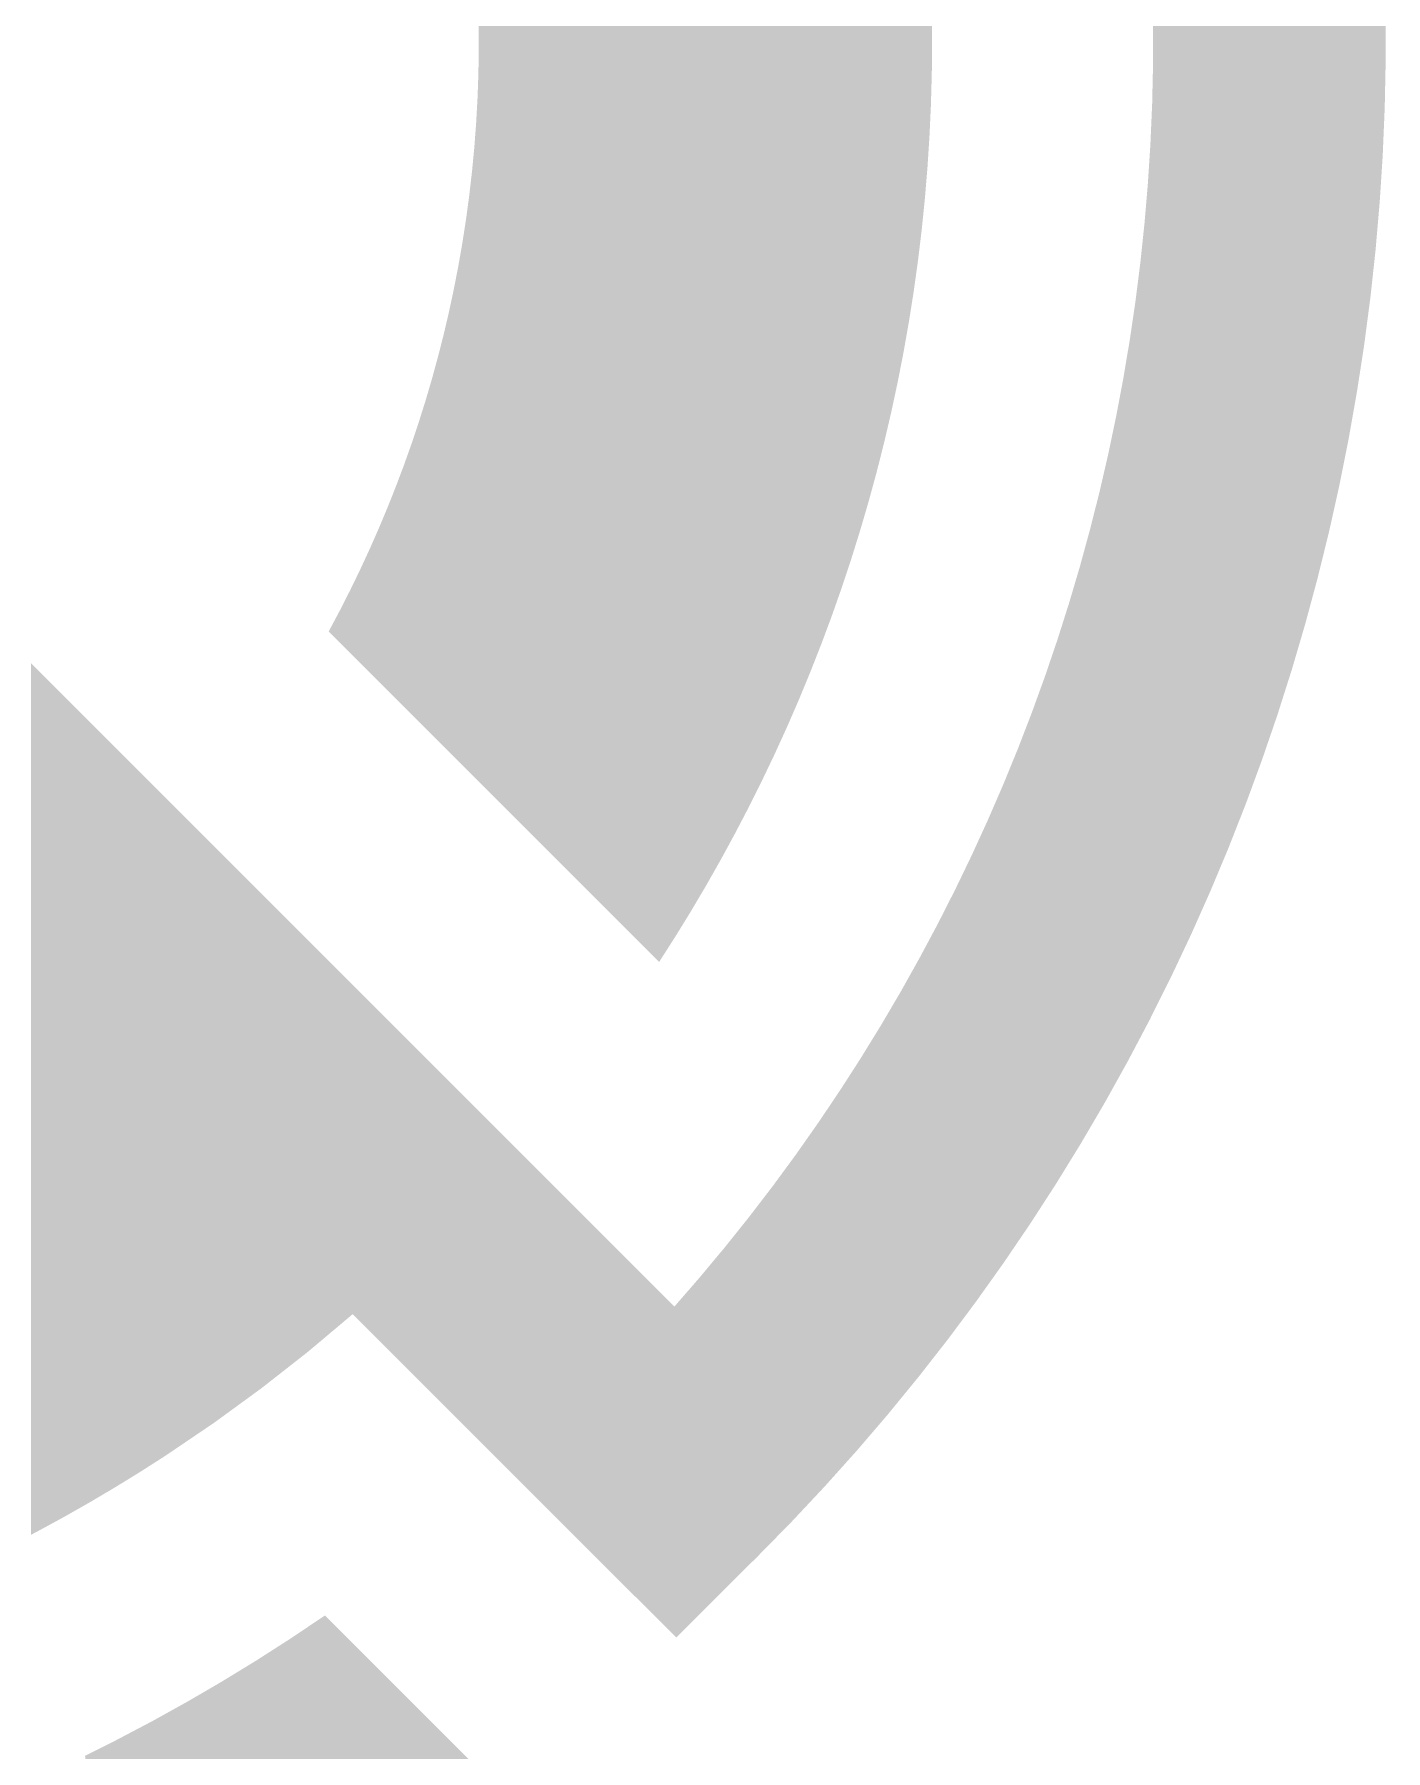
# Model space of a CAD drawing. Extents: x -428 to -172, y -41 to 60.
# Drawn here: x -295.82 to -288.67, y -9.05 to 0.04 of the extents above; entities that cross this region are included whole.
import ezdxf

# ---------------------------------------------------------------- set-up
doc = ezdxf.new("R2010")
doc.units = 0
doc.layers.add('ACRYLIC_BOTTOM$GRAVING', color=7, linetype='CONTINUOUS')

# ---------------------------------------------------------------- blocks, each defined once
blk = doc.blocks.new('*U1')
at = {"layer": 'ACRYLIC_BOTTOM$GRAVING', "linetype": 'CONTINUOUS'}
for points in [[(-294.2856, -9.791), (-294.4504, -8.4468), (-294.2856, -8.3361)], [(-294.2856, -9.791), (-294.2856, -8.3361), (-294.236, -9.7624)], [(-294.236, -9.7624), (-294.2856, -8.3361), (-294.236, -8.3857)], [(-294.4504, -9.8862), (-294.4648, -8.4565), (-294.4504, -8.4468)], [(-294.4504, -9.8862), (-294.4504, -8.4468), (-294.2856, -9.791)], [(-294.236, -9.7624), (-294.236, -8.3857), (-294.024, -9.6336)], [(-294.024, -9.6336), (-294.236, -8.3857), (-294.024, -8.5977)], [(-294.4648, -9.8941), (-294.6461, -8.5728), (-294.4648, -8.4565)], [(-294.4648, -9.8941), (-294.4648, -8.4565), (-294.4504, -9.8862)], [(-294.6671, -10.0051), (-294.8295, -8.685), (-294.6671, -8.5857)], [(-294.6461, -9.9935), (-294.6671, -8.5857), (-294.6461, -8.5728)], [(-294.6671, -10.0051), (-294.6671, -8.5857), (-294.6461, -9.9935)], [(-294.6461, -9.9935), (-294.6461, -8.5728), (-294.4648, -9.8941)], [(-294.024, -9.6336), (-294.024, -8.5977), (-293.8145, -9.5001)], [(-293.8145, -9.5001), (-294.024, -8.5977), (-293.8145, -8.8072)], [(-294.8861, -10.1191), (-295.0149, -8.7931), (-294.8861, -8.7181)], [(-294.8295, -10.0896), (-294.8861, -8.7181), (-294.8295, -8.685)], [(-294.8861, -10.1191), (-294.8861, -8.7181), (-294.8295, -10.0896)], [(-294.8295, -10.0896), (-294.8295, -8.685), (-294.6671, -10.0051)], [(-295.0149, -10.1826), (-295.1073, -8.8443), (-295.0149, -8.7931)], [(-295.0149, -10.1826), (-295.0149, -8.7931), (-294.8861, -10.1191)], [(-293.8145, -9.5001), (-293.8145, -8.8072), (-293.6075, -9.3617)], [(-293.6075, -9.3617), (-293.8145, -8.8072), (-293.6075, -9.0142)], [(-295.2024, -10.2725), (-295.3305, -8.9646), (-295.2024, -8.8971)], [(-295.1073, -10.2281), (-295.2024, -8.8971), (-295.1073, -8.8443)], [(-295.2024, -10.2725), (-295.2024, -8.8971), (-295.1073, -10.2281)], [(-295.1073, -10.2281), (-295.1073, -8.8443), (-295.0149, -10.1826)], [(-295.3917, -10.3592), (-295.5558, -9.0788), (-295.3917, -8.9968)], [(-295.3305, -10.3322), (-295.3917, -8.9968), (-295.3305, -8.9646)], [(-295.3917, -10.3592), (-295.3917, -8.9968), (-295.3305, -10.3322)], [(-295.3305, -10.3322), (-295.3305, -8.9646), (-295.2024, -10.2725)], [(-293.6075, -9.3617), (-293.6075, -9.0142), (-293.4032, -9.2184)]]:
    blk.add_solid(points, dxfattribs=at)
blk = doc.blocks.new('*U3')
at = {"layer": 'ACRYLIC_BOTTOM$GRAVING', "linetype": 'CONTINUOUS'}
for points in [[(-293.3061, -4.0835), (-293.3061, 9.1497), (-293.266, -4.1236)], [(-293.266, -4.1236), (-293.3061, 9.1497), (-293.266, 9.1198)], [(-293.3061, -4.0835), (-293.3651, 7.5125), (-293.3061, 7.5715)], [(-293.3651, -4.0244), (-293.4704, 7.4072), (-293.3651, 7.5125)], [(-293.3651, -4.0244), (-293.3651, 7.5125), (-293.3061, -4.0835)], [(-293.4704, -0.0431), (-293.4708, 7.4067), (-293.4704, 7.4072)], [(-293.4708, 0.0853), (-293.4708, 7.4067), (-293.4704, -0.0431)], [(-293.4704, -3.9192), (-293.4704, 7.4072), (-293.3651, -4.0244)], [(-293.266, -4.1236), (-293.266, 5.8679), (-293.2659, -4.1236)], [(-293.2659, -4.1236), (-293.266, 5.8679), (-293.2659, 5.8673)], [(-293.2659, -4.1236), (-293.2659, 5.8673), (-293.2659, -4.1237)], [(-293.2659, -4.1237), (-293.2659, 5.8673), (-293.2659, 5.8667)], [(-293.2659, -4.1237), (-293.2659, 5.8667), (-293.2657, -4.1238)], [(-293.2657, -4.1238), (-293.2659, 5.8667), (-293.2657, 5.8659)], [(-293.2657, -4.1238), (-293.2657, 5.8659), (-293.2655, -4.1241)], [(-293.2655, -4.1241), (-293.2657, 5.8659), (-293.2655, 5.8651)], [(-293.2655, -4.1241), (-293.2655, 5.8651), (-293.2652, -4.1243)], [(-293.2652, -4.1243), (-293.2655, 5.8651), (-293.2652, 5.8642)], [(-293.2652, -4.1243), (-293.2652, 5.8642), (-293.2649, -4.1247)], [(-293.2649, -4.1247), (-293.2652, 5.8642), (-293.2649, 5.8633)], [(-293.2649, -4.1247), (-293.2649, 5.8633), (-293.2645, -4.125)], [(-293.2645, -4.125), (-293.2649, 5.8633), (-293.2645, 5.8623)], [(-293.2645, -4.125), (-293.2645, 5.8623), (-293.2641, -4.1255)], [(-293.2641, -4.1255), (-293.2645, 5.8623), (-293.2641, 5.8612)], [(-293.2641, -4.1255), (-293.2641, 5.8612), (-293.2635, -4.126)], [(-293.2635, -4.126), (-293.2641, 5.8612), (-293.2635, 5.8601)], [(-293.2635, -4.126), (-293.2635, 5.8601), (-293.263, -4.1266)], [(-293.263, -4.1266), (-293.2635, 5.8601), (-293.263, 5.8589)], [(-293.263, -4.1266), (-293.263, 5.8589), (-293.2617, -4.1278)], [(-293.2617, -4.1278), (-293.263, 5.8589), (-293.2617, 5.8562)], [(-293.2617, -4.1278), (-293.2617, 5.8562), (-293.2602, -4.1294)], [(-293.2602, -4.1294), (-293.2617, 5.8562), (-293.2602, 5.8534)], [(-293.2602, -4.1294), (-293.2602, 5.8534), (-293.2584, -4.1311)], [(-293.2584, -4.1311), (-293.2602, 5.8534), (-293.2584, 5.8502)], [(-293.2584, -4.1311), (-293.2584, 5.8502), (-293.2543, -4.1352)], [(-293.2543, -4.1352), (-293.2584, 5.8502), (-293.2543, 5.8432)], [(-293.2543, -4.1352), (-293.2543, 5.8432), (-293.2494, -4.1402)], [(-293.2494, -4.1402), (-293.2543, 5.8432), (-293.2494, 5.8353)], [(-293.2494, -4.1402), (-293.2494, 5.8353), (-293.2371, -4.1525)], [(-293.2371, -4.1525), (-293.2494, 5.8353), (-293.2371, 5.8166)], [(-293.2371, -4.1525), (-293.2371, 5.8166), (-293.2037, -4.1859)], [(-293.2037, -4.1859), (-293.2371, 5.8166), (-293.2037, 5.7692)], [(-293.2037, -4.1859), (-293.2037, 5.7692), (-293.1601, -4.2294)], [(-293.1601, -4.2294), (-293.2037, 5.7692), (-293.1601, 5.7101)], [(-293.1601, -4.2294), (-293.1601, 5.7101), (-292.6669, -4.7226)], [(-292.6669, -4.7226), (-293.1601, 5.7101), (-292.6669, 5.0762)], [(-289.8989, -5.1447), (-289.8989, 5.1431), (-289.8867, -5.1203)], [(-289.8867, -5.1203), (-289.8989, 5.1431), (-289.8867, 5.1197)], [(-289.8867, -5.1203), (-289.8867, 5.1197), (-289.8053, -4.9572)], [(-289.8053, -4.9572), (-289.8867, 5.1197), (-289.8053, 4.9545)], [(-292.6669, -4.7226), (-292.6669, 5.0762), (-292.5369, -4.8526)], [(-292.5369, -4.8526), (-292.6669, 5.0762), (-292.5369, 4.9061)], [(-289.8053, -4.9572), (-289.8053, 4.9545), (-289.7777, -4.8988)], [(-289.7777, -4.8988), (-289.8053, 4.9545), (-289.7777, 4.8986)], [(-292.5369, -4.8526), (-292.5369, 4.9061), (-292.5244, -4.8652)], [(-292.5244, -4.8652), (-292.5369, 4.9061), (-292.5244, 4.8885)], [(-292.5244, -4.8652), (-292.5244, 4.8885), (-292.515, -4.8745)], [(-292.515, -4.8745), (-292.5244, 4.8885), (-292.515, 4.8748)], [(-292.515, -4.8745), (-292.515, 4.8748), (-292.4304, -4.7423)], [(-292.4304, -4.7423), (-292.515, 4.8748), (-292.4304, 4.7425)], [(-289.7777, -4.8988), (-289.7777, 4.8986), (-289.6984, -4.7309)], [(-289.6984, -4.7309), (-289.7777, 4.8986), (-289.6984, 4.7286)], [(-292.4304, -4.7423), (-292.4304, 4.7425), (-292.3481, -4.6085)], [(-292.3481, -4.6085), (-292.4304, 4.7425), (-292.3481, 4.6088)], [(-289.6984, -4.7309), (-289.6984, 4.7286), (-289.6736, -4.6751)], [(-289.6736, -4.6751), (-289.6984, 4.7286), (-289.6736, 4.6753)], [(-289.6736, -4.6751), (-289.6736, 4.6753), (-289.5966, -4.5022)], [(-289.5966, -4.5022), (-289.6736, 4.6753), (-289.5966, 4.5003)], [(-292.3481, -4.6085), (-292.3481, 4.6088), (-292.2681, -4.4732)], [(-292.2681, -4.4732), (-292.3481, 4.6088), (-292.2681, 4.4734)], [(-292.2681, -4.4732), (-292.2681, 4.4734), (-292.1904, -4.3364)], [(-292.1904, -4.3364), (-292.2681, 4.4734), (-292.1904, 4.3366)], [(-289.5966, -4.5022), (-289.5966, 4.5003), (-289.5745, -4.4495)], [(-289.5745, -4.4495), (-289.5966, 4.5003), (-289.5745, 4.4501)], [(-289.5745, -4.4495), (-289.5745, 4.4501), (-289.4998, -4.2713)], [(-289.4998, -4.2713), (-289.5745, 4.4501), (-289.4998, 4.2699)], [(-292.1904, -4.3364), (-292.1904, 4.3366), (-292.1151, -4.198)], [(-292.1151, -4.198), (-292.1904, 4.3366), (-292.1151, 4.1983)], [(-292.1151, -4.198), (-292.1151, 4.1983), (-292.0421, -4.0582)], [(-292.0421, -4.0582), (-292.1151, 4.1983), (-292.0421, 4.0585)], [(-289.4998, -4.2713), (-289.4998, 4.2699), (-289.4804, -4.2218)], [(-289.4804, -4.2218), (-289.4998, 4.2699), (-289.4804, 4.2229)], [(-289.4804, -4.2218), (-289.4804, 4.2229), (-289.4082, -4.0382)], [(-289.4082, -4.0382), (-289.4804, 4.2229), (-289.4082, 4.0373)], [(-292.0421, -4.0582), (-292.0421, 4.0585), (-291.9716, -3.917)], [(-291.9716, -3.917), (-292.0421, 4.0585), (-291.9716, 3.9172)], [(-289.4082, -4.0382), (-289.4082, 4.0373), (-289.3913, -3.9923)], [(-289.3913, -3.9923), (-289.4082, 4.0373), (-289.3913, 3.9938)], [(-291.9716, -3.917), (-291.9716, 3.9172), (-291.9035, -3.7744)], [(-291.9035, -3.7744), (-291.9716, 3.9172), (-291.9035, 3.7746)], [(-289.3913, -3.9923), (-289.3913, 3.9938), (-289.3217, -3.8031)], [(-289.3217, -3.8031), (-289.3913, 3.9938), (-289.3217, 3.8027)], [(-291.9035, -3.7744), (-291.9035, 3.7746), (-291.8378, -3.6304)], [(-291.8378, -3.6304), (-291.9035, 3.7746), (-291.8378, 3.6306)], [(-289.3217, -3.8031), (-289.3217, 3.8027), (-289.3073, -3.761)], [(-289.3073, -3.761), (-289.3217, 3.8027), (-289.3073, 3.763)], [(-289.3073, -3.761), (-289.3073, 3.763), (-289.2404, -3.566)], [(-289.2404, -3.566), (-289.3073, 3.763), (-289.2404, 3.5662)], [(-291.8378, -3.6304), (-291.8378, 3.6306), (-291.7746, -3.485)], [(-291.7746, -3.485), (-291.8378, 3.6306), (-291.7746, 3.4852)], [(-289.2404, -3.566), (-289.2404, 3.5662), (-289.2284, -3.528)], [(-289.2284, -3.528), (-289.2404, 3.5662), (-289.2284, 3.5306)], [(-291.7746, -3.485), (-291.7746, 3.4852), (-291.714, -3.3383)], [(-291.714, -3.3383), (-291.7746, 3.4852), (-291.714, 3.3385)], [(-289.2284, -3.528), (-289.2284, 3.5306), (-289.1644, -3.327)], [(-289.1644, -3.327), (-289.2284, 3.5306), (-289.1644, 3.3278)], [(-291.714, -3.3383), (-291.714, 3.3385), (-291.6559, -3.1903)], [(-291.6559, -3.1903), (-291.714, 3.3385), (-291.6559, 3.1905)], [(-289.1644, -3.327), (-289.1644, 3.3278), (-289.1545, -3.2934)], [(-289.1545, -3.2934), (-289.1644, 3.3278), (-289.1545, 3.2965)], [(-289.1545, -3.2934), (-289.1545, 3.2965), (-289.0936, -3.0861)], [(-289.0936, -3.0861), (-289.1545, 3.2965), (-289.0936, 3.0876)], [(-291.6559, -3.1903), (-291.6559, 3.1905), (-291.6003, -3.0411)], [(-291.6003, -3.0411), (-291.6559, 3.1905), (-291.6003, 3.0413)], [(-291.6003, -3.0411), (-291.6003, 3.0413), (-291.5474, -2.8906)], [(-291.5474, -2.8906), (-291.6003, 3.0413), (-291.5474, 2.8908)], [(-289.0936, -3.0861), (-289.0936, 3.0876), (-289.0858, -3.0572)], [(-289.0858, -3.0572), (-289.0936, 3.0876), (-289.0858, 3.0608)], [(-289.0858, -3.0572), (-289.0858, 3.0608), (-289.0281, -2.8435)], [(-289.0281, -2.8435), (-289.0858, 3.0608), (-289.0281, 2.8457)], [(-291.5474, -2.8906), (-291.5474, 2.8908), (-291.4971, -2.7389)], [(-291.4971, -2.7389), (-291.5474, 2.8908), (-291.4971, 2.7391)], [(-289.0281, -2.8435), (-289.0281, 2.8457), (-289.0222, -2.8196)], [(-289.0222, -2.8196), (-289.0281, 2.8457), (-289.0222, 2.8238)], [(-289.0222, -2.8196), (-289.0222, 2.8238), (-288.9679, -2.5993)], [(-288.9679, -2.5993), (-289.0222, 2.8238), (-288.9679, 2.6023)], [(-291.4971, -2.7389), (-291.4971, 2.7391), (-291.4494, -2.5859)], [(-291.4494, -2.5859), (-291.4971, 2.7391), (-291.4494, 2.5862)], [(-291.4494, -2.5859), (-291.4494, 2.5862), (-291.4044, -2.4319)], [(-291.4044, -2.4319), (-291.4494, 2.5862), (-291.4044, 2.4321)], [(-288.9679, -2.5993), (-288.9679, 2.6023), (-288.9637, -2.5807)], [(-288.9637, -2.5807), (-288.9679, 2.6023), (-288.9637, 2.5854)], [(-288.9637, -2.5807), (-288.9637, 2.5854), (-288.9131, -2.3535)], [(-288.9131, -2.3535), (-288.9637, 2.5854), (-288.9131, 2.3574)], [(-291.4044, -2.4319), (-291.4044, 2.4321), (-291.3621, -2.2767)], [(-291.3621, -2.2767), (-291.4044, 2.4321), (-291.3621, 2.2769)], [(-291.3621, -2.2767), (-291.3621, 2.2769), (-291.3226, -2.1204)], [(-291.3226, -2.1204), (-291.3621, 2.2769), (-291.3226, 2.1206)], [(-288.9131, -2.3535), (-288.9131, 2.3574), (-288.9105, -2.3404)], [(-288.9105, -2.3404), (-288.9131, 2.3574), (-288.9105, 2.3457)], [(-288.9105, -2.3404), (-288.9105, 2.3457), (-288.8636, -2.1061)], [(-288.8636, -2.1061), (-288.9105, 2.3457), (-288.8636, 2.111)], [(-291.3226, -2.1204), (-291.3226, 2.1206), (-291.2858, -1.963)], [(-291.2858, -1.963), (-291.3226, 2.1206), (-291.2858, 1.9632)], [(-288.8636, -2.1061), (-288.8636, 2.111), (-288.8624, -2.0991)], [(-288.8624, -2.0991), (-288.8636, 2.111), (-288.8624, 2.1048)], [(-288.8624, -2.0991), (-288.8624, 2.1048), (-288.8197, -1.8574)], [(-288.8197, -1.8574), (-288.8624, 2.1048), (-288.8197, 1.8634)], [(-291.2858, -1.963), (-291.2858, 1.9632), (-291.2518, -1.8045)], [(-291.2518, -1.8045), (-291.2858, 1.9632), (-291.2518, 1.8047)], [(-288.8197, -1.8574), (-288.8197, 1.8634), (-288.8195, -1.8567)], [(-288.8195, -1.8567), (-288.8197, 1.8634), (-288.8195, 1.8628)], [(-288.8195, -1.8567), (-288.8195, 1.8628), (-288.7819, -1.6125)], [(-288.7819, -1.6125), (-288.8195, 1.8628), (-288.7819, 1.6197)], [(-291.2518, -1.8045), (-291.2518, 1.8047), (-291.2206, -1.6451)], [(-291.2206, -1.6451), (-291.2518, 1.8047), (-291.2206, 1.6452)], [(-291.2206, -1.6451), (-291.2206, 1.6452), (-291.1923, -1.4846)], [(-291.1923, -1.4846), (-291.2206, 1.6452), (-291.1923, 1.4848)], [(-288.7819, -1.6125), (-288.7819, 1.6197), (-288.7811, -1.6073)], [(-288.7811, -1.6073), (-288.7819, 1.6197), (-288.7811, 1.6137)], [(-288.7811, -1.6073), (-288.7811, 1.6137), (-288.7496, -1.3671)], [(-288.7496, -1.3671), (-288.7811, 1.6137), (-288.7496, 1.3757)], [(-291.1923, -1.4846), (-291.1923, 1.4848), (-291.1668, -1.3232)], [(-291.1668, -1.3232), (-291.1923, 1.4848), (-291.1668, 1.3233)], [(-288.7496, -1.3671), (-288.7496, 1.3757), (-288.7481, -1.3559)], [(-288.7481, -1.3559), (-288.7496, 1.3757), (-288.7481, 1.3625)], [(-291.1668, -1.3232), (-291.1668, 1.3233), (-291.1442, -1.1608)], [(-291.1442, -1.1608), (-291.1668, 1.3233), (-291.1442, 1.1609)], [(-288.7481, -1.3559), (-288.7481, 1.3625), (-288.7225, -1.1206)], [(-288.7225, -1.1206), (-288.7481, 1.3625), (-288.7225, 1.1308)], [(-291.1442, -1.1608), (-291.1442, 1.1609), (-291.1245, -0.9975)], [(-291.1245, -0.9975), (-291.1442, 1.1609), (-291.1245, 0.9976)], [(-288.7225, -1.1206), (-288.7225, 1.1308), (-288.7207, -1.1034)], [(-288.7207, -1.1034), (-288.7225, 1.1308), (-288.7207, 1.1098)], [(-288.7207, -1.1034), (-288.7207, 1.1098), (-288.7008, -0.873)], [(-288.7008, -0.873), (-288.7207, 1.1098), (-288.7008, 0.8852)], [(-291.1245, -0.9975), (-291.1245, 0.9976), (-291.1078, -0.8333)], [(-291.1078, -0.8333), (-291.1245, 0.9976), (-291.1078, 0.8334)], [(-291.1078, -0.8333), (-291.1078, 0.8334), (-291.0941, -0.6683)], [(-291.0941, -0.6683), (-291.1078, 0.8334), (-291.0941, 0.6683)], [(-288.7008, -0.873), (-288.7008, 0.8852), (-288.6988, -0.8498)], [(-288.6988, -0.8498), (-288.7008, 0.8852), (-288.6988, 0.8552)], [(-288.6988, -0.8498), (-288.6988, 0.8552), (-288.6843, -0.6248)], [(-288.6843, -0.6248), (-288.6988, 0.8552), (-288.6843, 0.6388)], [(-291.0941, -0.6683), (-291.0941, 0.6683), (-291.0834, -0.5024)], [(-291.0834, -0.5024), (-291.0941, 0.6683), (-291.0834, 0.5024)], [(-288.6843, -0.6248), (-288.6843, 0.6388), (-288.6828, -0.6009)], [(-288.6828, -0.6009), (-288.6843, 0.6388), (-288.6828, 0.6047)], [(-288.6828, -0.6009), (-288.6828, 0.6047), (-288.6733, -0.3749)], [(-288.6733, -0.3749), (-288.6828, 0.6047), (-288.6733, 0.3918)], [(-291.0834, -0.5024), (-291.0834, 0.5024), (-291.0757, -0.3357)], [(-291.0757, -0.3357), (-291.0834, 0.5024), (-291.0757, 0.3357)], [(-288.6733, -0.3749), (-288.6733, 0.3918), (-288.6723, -0.3522)], [(-288.6723, -0.3522), (-288.6733, 0.3918), (-288.6723, 0.3502)], [(-291.0757, -0.3357), (-291.0757, 0.3357), (-291.071, -0.1682)], [(-291.071, -0.1682), (-291.0757, 0.3357), (-291.071, 0.1682)], [(-288.6723, -0.3522), (-288.6723, 0.3502), (-288.6675, -0.1198)], [(-288.6675, -0.1198), (-288.6723, 0.3502), (-288.6675, 0.1442)], [(-291.071, -0.1682), (-291.071, 0.1682), (-291.0695, 0)], [(-289.8989, -5.1447), (-289.8991, -0.1126), (-289.8989, 0.1021)], [(-288.6675, -0.1198), (-288.6675, 0.1442), (-288.6672, -0.1038)], [(-293.4704, -3.9192), (-293.4724, -0.1716), (-293.4704, -0.0431)], [(-293.4724, -3.9171), (-293.477, -0.3001), (-293.4724, -0.1716)], [(-293.4724, -3.9171), (-293.4724, -0.1716), (-293.4704, -3.9192)], [(-289.8991, -5.1452), (-289.9039, -0.3276), (-289.8991, -0.1126)], [(-289.8991, -5.1452), (-289.8991, -0.1126), (-289.8989, -5.1447)], [(-293.477, -3.9126), (-293.4841, -0.4286), (-293.477, -0.3001)], [(-293.477, -3.9126), (-293.477, -0.3001), (-293.4724, -3.9171)], [(-289.9039, -5.1547), (-289.9132, -0.5428), (-289.9039, -0.3276)], [(-289.9039, -5.1547), (-289.9039, -0.3276), (-289.8991, -5.1452)], [(-293.4841, -3.9055), (-293.4937, -0.5569), (-293.4841, -0.4286)], [(-293.4841, -3.9055), (-293.4841, -0.4286), (-293.477, -3.9126)], [(-289.9132, -5.1734), (-289.9171, -0.6032), (-289.9132, -0.5428)], [(-289.9132, -5.1734), (-289.9132, -0.5428), (-289.9039, -5.1547)], [(-293.4937, -3.8958), (-293.5059, -0.6852), (-293.4937, -0.5569)], [(-293.4937, -3.8958), (-293.4937, -0.5569), (-293.4841, -3.9055)], [(-289.9171, -5.1812), (-289.9271, -0.7582), (-289.9171, -0.6032)], [(-289.9171, -5.1812), (-289.9171, -0.6032), (-289.9132, -5.1734)], [(-293.5059, -3.8837), (-293.5206, -0.8133), (-293.5059, -0.6852)], [(-293.5059, -3.8837), (-293.5059, -0.6852), (-293.4937, -3.8958)], [(-293.5206, -3.869), (-293.5378, -0.9412), (-293.5206, -0.8133)], [(-293.5206, -3.869), (-293.5206, -0.8133), (-293.5059, -3.8837)], [(-289.9271, -5.2001), (-289.9447, -0.9644), (-289.9271, -0.7582)], [(-289.9271, -5.2001), (-289.9271, -0.7582), (-289.9171, -5.1812)], [(-293.5378, -3.8517), (-293.5576, -1.0689), (-293.5378, -0.9412)], [(-293.5378, -3.8517), (-293.5378, -0.9412), (-293.5206, -3.869)], [(-289.9447, -5.2334), (-289.9664, -1.1698), (-289.9447, -0.9644)], [(-289.9447, -5.2334), (-289.9447, -0.9644), (-289.9271, -5.2001)], [(-293.5576, -3.8319), (-293.58, -1.1963), (-293.5576, -1.0689)], [(-293.5576, -3.8319), (-293.5576, -1.0689), (-293.5378, -3.8517)], [(-289.9664, -5.2746), (-289.9922, -1.3744), (-289.9664, -1.1698)], [(-289.9664, -5.2746), (-289.9664, -1.1698), (-289.9447, -5.2334)], [(-293.58, -3.8096), (-293.6049, -1.3233), (-293.58, -1.1963)], [(-293.58, -3.8096), (-293.58, -1.1963), (-293.5576, -3.8319)], [(-293.6049, -3.7847), (-293.6299, -1.4393), (-293.6049, -1.3233)], [(-293.6049, -3.7847), (-293.6049, -1.3233), (-293.58, -3.8096)], [(-293.6299, -3.7596), (-293.6571, -1.555), (-293.6299, -1.4393)], [(-293.6299, -3.7596), (-293.6299, -1.4393), (-293.6049, -3.7847)], [(-289.9922, -5.3235), (-290.0221, -1.5781), (-289.9922, -1.3744)], [(-289.9922, -5.3235), (-289.9922, -1.3744), (-289.9664, -5.2746)], [(-293.6571, -3.7324), (-293.6865, -1.6702), (-293.6571, -1.555)], [(-293.6571, -3.7324), (-293.6571, -1.555), (-293.6299, -3.7596)], [(-290.0221, -5.3802), (-290.034, -1.6488), (-290.0221, -1.5781)], [(-290.0221, -5.3802), (-290.0221, -1.5781), (-289.9922, -5.3235)], [(-293.6865, -3.7031), (-293.718, -1.7852), (-293.6865, -1.6702)], [(-293.6865, -3.7031), (-293.6865, -1.6702), (-293.6571, -3.7324)], [(-290.034, -5.4027), (-290.0561, -1.781), (-290.034, -1.6488)], [(-290.034, -5.4027), (-290.034, -1.6488), (-290.0221, -5.3802)], [(-293.718, -3.6716), (-293.7516, -1.8997), (-293.718, -1.7852)], [(-293.718, -3.6716), (-293.718, -1.7852), (-293.6865, -3.7031)], [(-290.0561, -5.4425), (-290.0942, -1.9828), (-290.0561, -1.781)], [(-290.0561, -5.4425), (-290.0561, -1.781), (-290.034, -5.4027)], [(-293.7516, -3.6379), (-293.7875, -2.0138), (-293.7516, -1.8997)], [(-293.7516, -3.6379), (-293.7516, -1.8997), (-293.718, -3.6716)], [(-290.0942, -5.5108), (-290.1362, -2.1837), (-290.0942, -1.9828)], [(-290.0942, -5.5108), (-290.0942, -1.9828), (-290.0561, -5.4425)], [(-293.7875, -3.6021), (-293.8255, -2.1274), (-293.7875, -2.0138)], [(-293.7875, -3.6021), (-293.7875, -2.0138), (-293.7516, -3.6379)], [(-293.8255, -3.5641), (-293.8656, -2.2405), (-293.8255, -2.1274)], [(-293.8255, -3.5641), (-293.8255, -2.1274), (-293.7875, -3.6021)], [(-293.8656, -3.5239), (-293.908, -2.3531), (-293.8656, -2.2405)], [(-293.8656, -3.5239), (-293.8656, -2.2405), (-293.8255, -3.5641)], [(-290.1558, -5.6216), (-290.1823, -2.3834), (-290.1558, -2.2683)], [(-290.1362, -5.5865), (-290.1558, -2.2683), (-290.1362, -2.1837)], [(-290.1558, -5.6216), (-290.1558, -2.2683), (-290.1362, -5.5865)], [(-290.1362, -5.5865), (-290.1362, -2.1837), (-290.0942, -5.5108)], [(-293.908, -3.4816), (-293.9525, -2.4652), (-293.908, -2.3531)], [(-293.908, -3.4816), (-293.908, -2.3531), (-293.8656, -3.5239)], [(-290.1823, -5.6669), (-290.2324, -2.582), (-290.1823, -2.3834)], [(-290.1823, -5.6669), (-290.1823, -2.3834), (-290.1558, -5.6216)], [(-293.9525, -3.4371), (-293.9991, -2.5766), (-293.9525, -2.4652)], [(-293.9525, -3.4371), (-293.9525, -2.4652), (-293.908, -3.4816)], [(-293.9991, -3.3904), (-294.048, -2.6875), (-293.9991, -2.5766)], [(-293.9991, -3.3904), (-293.9991, -2.5766), (-293.9525, -3.4371)], [(-290.2324, -5.7524), (-290.2825, -2.7649), (-290.2324, -2.582)], [(-290.2324, -5.7524), (-290.2324, -2.582), (-290.1823, -5.6669)], [(-294.048, -3.3415), (-294.099, -2.7977), (-294.048, -2.6875)], [(-294.048, -3.3415), (-294.048, -2.6875), (-293.9991, -3.3904)], [(-294.099, -3.2905), (-294.1522, -2.9073), (-294.099, -2.7977)], [(-294.099, -3.2905), (-294.099, -2.7977), (-294.048, -3.3415)], [(-290.2864, -5.8443), (-290.3444, -2.9755), (-290.2864, -2.7794)], [(-290.2825, -5.8378), (-290.2864, -2.7794), (-290.2825, -2.7649)], [(-290.2864, -5.8443), (-290.2864, -2.7794), (-290.2825, -5.8378)], [(-290.2825, -5.8378), (-290.2825, -2.7649), (-290.2324, -5.7524)], [(-294.1522, -3.2373), (-294.2076, -3.0162), (-294.1522, -2.9073)], [(-294.1522, -3.2373), (-294.1522, -2.9073), (-294.099, -3.2905)], [(-290.3444, -5.9384), (-290.4063, -3.1703), (-290.3444, -2.9755)], [(-290.3444, -5.9384), (-290.3444, -2.9755), (-290.2864, -5.8443)], [(-294.2076, -3.1819), (-294.2652, -3.1243), (-294.2076, -3.0162)], [(-294.2076, -3.1819), (-294.2076, -3.0162), (-294.1522, -3.2373)], [(-290.4063, -6.0389), (-290.414, -3.193), (-290.4063, -3.1703)], [(-290.4063, -6.0389), (-290.4063, -3.1703), (-290.3444, -5.9384)], [(-290.414, -6.0514), (-290.4721, -3.3637), (-290.414, -3.193)], [(-290.414, -6.0514), (-290.414, -3.193), (-290.4063, -6.0389)], [(-295.8412, -7.9083), (-295.8412, -3.2924), (-295.8074, -7.8906)], [(-295.8074, -7.8906), (-295.8412, -3.2924), (-295.8074, -3.3262)], [(-295.8074, -7.8906), (-295.8074, -3.3262), (-295.6691, -7.8153)], [(-295.6691, -7.8153), (-295.8074, -3.3262), (-295.6691, -3.4646)], [(-290.4721, -6.1411), (-290.5418, -3.5557), (-290.4721, -3.3637)], [(-290.4721, -6.1411), (-290.4721, -3.3637), (-290.414, -6.0514)], [(-295.6691, -7.8153), (-295.6691, -3.4646), (-295.5322, -7.7376)], [(-295.5322, -7.7376), (-295.6691, -3.4646), (-295.5322, -3.6014)], [(-295.5322, -7.7376), (-295.5322, -3.6014), (-295.3969, -7.6575)], [(-295.3969, -7.6575), (-295.5322, -3.6014), (-295.3969, -3.7368)], [(-290.5504, -6.2621), (-290.6153, -3.7462), (-290.5504, -3.5781)], [(-290.5418, -6.2488), (-290.5504, -3.5781), (-290.5418, -3.5557)], [(-290.5504, -6.2621), (-290.5504, -3.5781), (-290.5418, -6.2488)], [(-290.5418, -6.2488), (-290.5418, -3.5557), (-290.4721, -6.1411)], [(-295.3969, -7.6575), (-295.3969, -3.7368), (-295.2631, -7.5752)], [(-295.2631, -7.5752), (-295.3969, -3.7368), (-295.2631, -3.8706)], [(-290.6153, -6.3576), (-290.6916, -3.9326), (-290.6153, -3.7462)], [(-290.6153, -6.3576), (-290.6153, -3.7462), (-290.5504, -6.2621)], [(-295.2631, -7.5752), (-295.2631, -3.8706), (-295.1308, -7.4906)], [(-295.1308, -7.4906), (-295.2631, -3.8706), (-295.1308, -4.0028)], [(-290.6927, -6.4715), (-290.7738, -4.1225), (-290.6927, -3.9352)], [(-290.6916, -6.47), (-290.6927, -3.9352), (-290.6916, -3.9326)], [(-290.6927, -6.4715), (-290.6927, -3.9352), (-290.6916, -6.47)], [(-290.6916, -6.47), (-290.6916, -3.9326), (-290.6153, -6.3576)], [(-295.1308, -7.4906), (-295.1308, -4.0028), (-294.8726, -7.3157)], [(-294.8726, -7.3157), (-295.1308, -4.0028), (-294.8726, -4.2611)], [(-290.7738, -6.5854), (-290.8376, -4.2617), (-290.7738, -4.1225)], [(-290.7738, -6.5854), (-290.7738, -4.1225), (-290.6927, -6.4715)], [(-294.8726, -7.3157), (-294.8726, -4.2611), (-294.6209, -7.1321)], [(-294.6209, -7.1321), (-294.8726, -4.2611), (-294.6209, -4.5128)], [(-290.8376, -6.6749), (-290.8588, -4.3082), (-290.8376, -4.2617)], [(-290.8376, -6.6749), (-290.8376, -4.2617), (-290.7738, -6.5854)], [(-290.8588, -6.7033), (-290.9475, -4.4921), (-290.8588, -4.3082)], [(-290.8588, -6.7033), (-290.8588, -4.3082), (-290.8376, -6.6749)], [(-294.6209, -7.1321), (-294.6209, -4.5128), (-294.3759, -6.9401)], [(-294.3759, -6.9401), (-294.6209, -4.5128), (-294.3759, -4.7577)], [(-290.9475, -6.8222), (-290.9882, -4.5722), (-290.9475, -4.4921)], [(-290.9475, -6.8222), (-290.9475, -4.4921), (-290.8588, -6.7033)], [(-290.9882, -6.8767), (-291.04, -4.6742), (-290.9882, -4.5722)], [(-290.9882, -6.8767), (-290.9882, -4.5722), (-290.9475, -6.8222)], [(-291.04, -6.9429), (-291.1362, -4.8545), (-291.04, -4.6742)], [(-291.04, -6.9429), (-291.04, -4.6742), (-290.9882, -6.8767)], [(-294.3759, -6.9401), (-294.3759, -4.7577), (-294.1379, -6.7399)], [(-294.1379, -6.7399), (-294.3759, -4.7577), (-294.1379, -4.9958)], [(-291.1436, -7.0754), (-291.2361, -5.0329), (-291.1436, -4.8677)], [(-291.1362, -7.066), (-291.1436, -4.8677), (-291.1362, -4.8545)], [(-291.1436, -7.0754), (-291.1436, -4.8677), (-291.1362, -7.066)], [(-291.1362, -7.066), (-291.1362, -4.8545), (-291.04, -6.9429)], [(-294.1379, -6.7399), (-294.1379, -4.9958), (-293.5636, -7.3141)], [(-293.5636, -7.3141), (-294.1379, -4.9958), (-293.5636, -5.5701)], [(-291.2361, -7.1884), (-291.3036, -5.1479), (-291.2361, -5.0329)], [(-291.2361, -7.1884), (-291.2361, -5.0329), (-291.1436, -7.0754)], [(-291.3036, -7.2709), (-291.3397, -5.2094), (-291.3036, -5.1479)], [(-291.3036, -7.2709), (-291.3036, -5.1479), (-291.2361, -7.1884)], [(-291.3397, -7.313), (-291.447, -5.3838), (-291.3397, -5.2094)], [(-291.3397, -7.313), (-291.3397, -5.2094), (-291.3036, -7.2709)], [(-291.4682, -7.4631), (-291.5579, -5.5561), (-291.4682, -5.4169)], [(-291.447, -7.4382), (-291.4682, -5.4169), (-291.447, -5.3838)], [(-291.4682, -7.4631), (-291.4682, -5.4169), (-291.447, -7.4382)], [(-291.447, -7.4382), (-291.447, -5.3838), (-291.3397, -7.313)], [(-293.5636, -7.3141), (-293.5636, -5.5701), (-292.4341, -8.4434)], [(-292.4341, -8.4434), (-293.5636, -5.5701), (-292.4341, -6.6996)], [(-291.5579, -7.563), (-291.6375, -5.6745), (-291.5579, -5.5561)], [(-291.5579, -7.563), (-291.5579, -5.5561), (-291.4682, -7.4631)], [(-291.6724, -7.6891), (-291.7905, -5.8944), (-291.6724, -5.7264)], [(-291.6375, -7.6519), (-291.6724, -5.7264), (-291.6375, -5.6745)], [(-291.6724, -7.6891), (-291.6724, -5.7264), (-291.6375, -7.6519)], [(-291.6375, -7.6519), (-291.6375, -5.6745), (-291.5579, -7.563)], [(-291.7905, -7.8151), (-291.8112, -5.9227), (-291.7905, -5.8944)], [(-291.7905, -7.8151), (-291.7905, -5.8944), (-291.6724, -7.6891)], [(-291.8112, -7.8372), (-291.9121, -6.0601), (-291.8112, -5.9227)], [(-291.8112, -7.8372), (-291.8112, -5.9227), (-291.7905, -7.8151)], [(-291.9121, -7.9401), (-291.9895, -6.1611), (-291.9121, -6.0601)], [(-291.9121, -7.9401), (-291.9121, -6.0601), (-291.8112, -7.8372)], [(-291.9895, -8.019), (-292.0374, -6.2236), (-291.9895, -6.1611)], [(-291.9895, -8.019), (-291.9895, -6.1611), (-291.9121, -7.9401)], [(-292.0374, -8.0667), (-292.1661, -6.3847), (-292.0374, -6.2236)], [(-292.0374, -8.0667), (-292.0374, -6.2236), (-291.9895, -8.019)], [(-292.1661, -8.1951), (-292.2984, -6.5434), (-292.1661, -6.3847)], [(-292.1661, -8.1951), (-292.1661, -6.3847), (-292.0374, -8.0667)], [(-292.2984, -8.327), (-292.4246, -6.6886), (-292.2984, -6.5434)], [(-292.2984, -8.327), (-292.2984, -6.5434), (-292.1661, -8.1951)], [(-292.4246, -8.4529), (-292.4341, -6.6996), (-292.4246, -6.6886)], [(-292.4341, -8.4434), (-292.4341, -6.6996), (-292.4246, -8.4529)], [(-292.4246, -8.4529), (-292.4246, -6.6886), (-292.2984, -8.327)]]:
    blk.add_solid(points, dxfattribs=at)

msp = doc.modelspace()

# ---------------------------------------------------------------- block references
at = {"layer": 'ACRYLIC_BOTTOM$GRAVING'}
for name in ['*U3', '*U1']:
    msp.add_blockref(name, (0, 0), dxfattribs=at)

doc.saveas('drawing.dxf')
